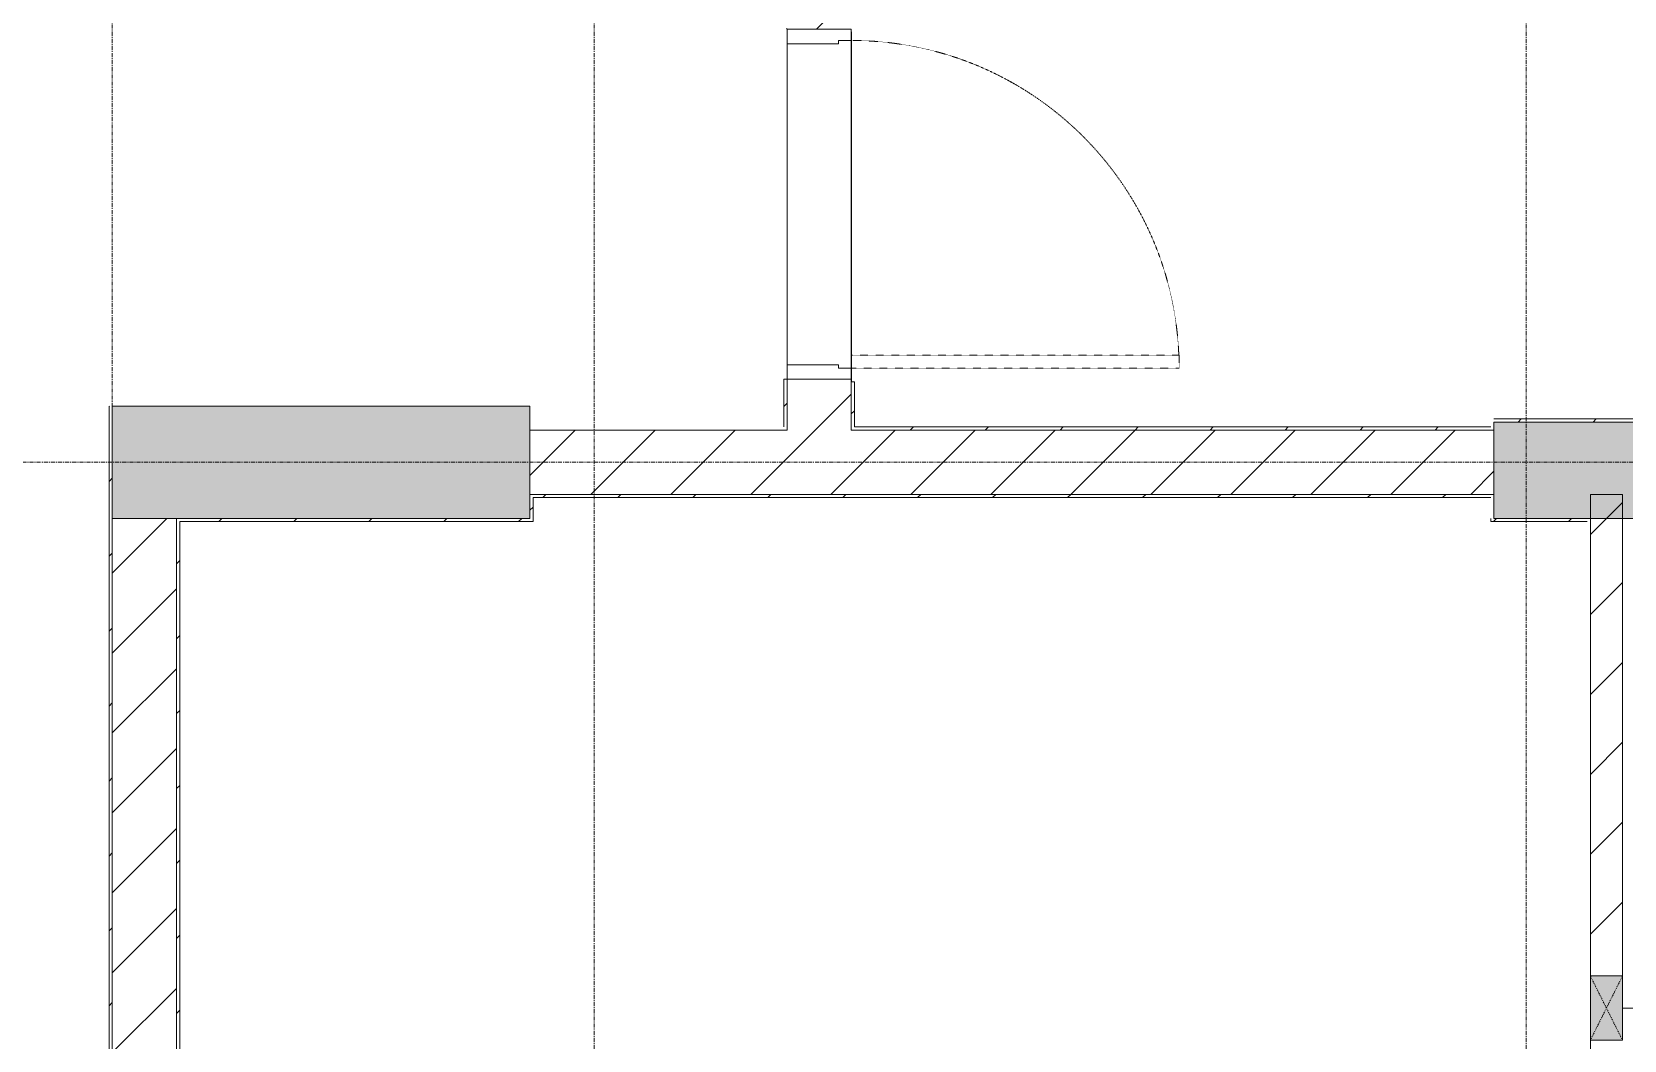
# Model space of a CAD drawing. Header units: millimetres. Extents: x 5359 to 218750, y -16347 to 109893.
# Drawn here: x 44202 to 49158, y 68137 to 71277 of the extents above; entities that cross this region are included whole.
import ezdxf

# ---------------------------------------------------------------- set-up
doc = ezdxf.new("R2010")
doc.units = ezdxf.units.MM
for name, pattern in [('Dash', [6, 3, -3]), ('Grid Line', [22.225, 12.7, -3.175, 3.175, -3.175]), ('NET VAN', [1.06, 0.53, -0.53])]:
    doc.linetypes.add(name, pattern=pattern)
for name, color, linetype, lineweight in [('0-1', 7, 'Continuous', 5), ('A-DETL-GENF-2', 9, 'NET VAN', 9), ('A-DOOR', 31, 'Continuous', 9), ('A-DOOR-FRAM', 31, 'Continuous', 9), ('A-FLOR', 192, 'Continuous', 9), ('A-FLOR-1', 9, 'Continuous', 9), ('A-WALL', 113, 'Continuous', 9), ('A-WALL-1', 53, 'Continuous', 18), ('A-WALL-2', 9, 'Continuous', 9), ('A-WALL-3', 113, 'Continuous', 18), ('A-WALL-PATT-1', 10, 'Continuous', 9), ('A-WALL-PATT-2', 9, 'Continuous', 9), ('A-WALL-PATT-3', 111, 'Continuous', 9), ('I-WALL-1', 53, 'Continuous', 18), ('I-WALL-3', 2, 'Continuous', 18), ('S-COLS-1', 253, 'Continuous', 5), ('S-COLS-2', 53, 'Continuous', 18), ('S-COLS-3', 9, 'Continuous', 9), ('S-COLS-HDLN-1', 9, 'Dash', 9), ('S-GRID-1', 1, 'Grid Line', 9)]:
    doc.layers.add(name, color=color, linetype=linetype, lineweight=lineweight)
pattern_1 = [(45, (0, 0), (-124.4508, 124.4508), [])]
pattern_2 = [(45, (0, 0), (-116.67262, 116.67262), [])]

# ---------------------------------------------------------------- blocks, each defined once
blk = doc.blocks.new('NCV_TKTC_KET CAU_rvt-1-TKCS_MB ĐỊNH VỊ CỔNG-HÀNG RÀO')
at = {"layer": 'S-COLS-1'}
for points in [[(45752.6, 69761.9), (45752.6, 70111.9), (44452.6, 70111.9), (44452.6, 69761.9), (45303.1, 69761.9)], [(48752.6, 69761.9), (49352.6, 69761.9), (49352.6, 70061.9), (48752.6, 70061.9)]]:
    blk.add_hatch(color=256, dxfattribs=at).paths.add_polyline_path(points)
at = {"layer": 'A-FLOR-1'}
blk.add_line((49152.9, 68237), (49152.9, 69761.9), dxfattribs=at)
at = {"layer": 'S-COLS-2'}
for p, q in [((44452.6, 70111.9), (44452.6, 69761.9)), ((45752.6, 70111.9), (44452.6, 70111.9)), ((45752.6, 69761.9), (45752.6, 70111.9)), ((49352.6, 70061.9), (48752.6, 70061.9)), ((48752.6, 70061.9), (48752.6, 69761.9)), ((44452.6, 69761.9), (45752.6, 69761.9)), ((48752.6, 69761.9), (49352.6, 69761.9))]:
    blk.add_line(p, q, dxfattribs=at)
blk = doc.blocks.new('G1_SOF - BO TRU - 100x200-V26-TKCS_MB ĐỊNH VỊ CỔNG-HÀNG RÀO')
at = {"layer": 'S-COLS-3'}
blk.add_hatch(color=256, dxfattribs=at).paths.add_polyline_path([(-50, -100), (50, -100), (50, 100), (-50, 100)])
at = {"layer": 'S-COLS-2'}
for p, q in [((-50, 100), (50, 100)), ((-50, -100), (-50, 100)), ((50, 100), (50, -100)), ((50, -100), (-50, -100))]:
    blk.add_line(p, q, dxfattribs=at)
at = {"layer": 'S-COLS-HDLN-1'}
for p, q in [((50, -100), (-50, 100)), ((-50, -100), (50, 100))]:
    blk.add_line(p, q, dxfattribs=at)
blk = doc.blocks.new('NCV_TKTC_TANG 1_rvt-1-TKCS_MB ĐỊNH VỊ CỔNG-HÀNG RÀO')
at = {"layer": 'A-WALL-PATT-1'}
h = blk.add_hatch(dxfattribs=at)
h.set_pattern_fill('FP_2', color=256, style=0, pattern_type=2)
h.set_pattern_definition(pattern_1)
h.paths.add_polyline_path([(49052.6, 64936.9), (49052.6, 64937.6), (49052.6, 65036.9), (49152.6, 65036.9), (49152.6, 65837.4), (49052.6, 65837.4)])
h.paths.add_polyline_path([(49052.6, 66637.4), (49152.6, 66637.4), (49152.6, 66937), (49052.6, 66937), (49052.6, 66726.9)])
h.paths.add_polyline_path([(49102.6, 67837), (49152.6, 67837), (49152.6, 68136.9), (49052.6, 68136.9), (49052.6, 67837)])
h.paths.add_polyline_path([(49152.6, 68336.9), (49152.6, 69836.9), (49052.6, 69836.9), (49052.6, 68336.9), (49146, 68336.9)])
at = {"layer": 'A-WALL-PATT-2'}
h = blk.add_hatch(dxfattribs=at)
h.set_pattern_fill('FP_3', color=256, style=0, pattern_type=2)
h.set_pattern_definition(pattern_2)
h.paths.add_polyline_path([(46762.6, 70036.9), (46762.6, 70187.4), (46752.6, 70187.4), (46752.6, 70036.9)])
h.paths.add_polyline_path([(46752.6, 71277.4), (46762.6, 71277.4), (46762.6, 73236.9), (46752.6, 73236.9), (46752.6, 71285.3)])
h = blk.add_hatch(dxfattribs=at)
h.set_pattern_fill('FP_3', color=256, style=0, pattern_type=2)
h.set_pattern_definition(pattern_2)
h.paths.add_polyline_path([(49362.6, 70061.9), (49362.6, 70071.9), (48752.6, 70071.9), (48752.6, 70061.9), (49352.6, 70061.9)])
h = blk.add_hatch(dxfattribs=at)
h.set_pattern_fill('FP_3', color=256, style=0, pattern_type=2)
h.set_pattern_definition(pattern_2)
h.paths.add_polyline_path([(47724, 70036.9), (48742.6, 70036.9), (48742.6, 70046.9), (46762.6, 70046.9), (46762.6, 70036.9)])
h = blk.add_hatch(dxfattribs=at)
h.set_pattern_fill('FP_3', color=256, style=0, pattern_type=2)
h.set_pattern_definition(pattern_2)
h.paths.add_polyline_path([(45762.6, 69826.9), (48752.6, 69826.9), (48752.6, 69836.9), (45752.6, 69836.9), (45752.6, 69826.9)])
h = blk.add_hatch(dxfattribs=at)
h.set_pattern_fill('FP_3', color=256, style=0, pattern_type=2)
h.set_pattern_definition(pattern_2)
h.paths.add_polyline_path([(45762.6, 69751.9), (45762.6, 69826.9), (45752.6, 69826.9), (45752.6, 69751.9)])
h = blk.add_hatch(dxfattribs=at)
h.set_pattern_fill('FP_3', color=256, style=0, pattern_type=2)
h.set_pattern_definition(pattern_2)
h.paths.add_polyline_path([(44652.6, 66846.9), (44662.6, 66846.9), (44662.6, 69761.9), (44652.6, 69761.9), (44652.6, 68470.3)])
h = blk.add_hatch(dxfattribs=at)
h.set_pattern_fill('FP_3', color=256, style=0, pattern_type=2)
h.set_pattern_definition(pattern_2)
h.paths.add_polyline_path([(44662.6, 69751.9), (45752.6, 69751.9), (45752.6, 69761.9), (44662.6, 69761.9)])
h = blk.add_hatch(dxfattribs=at)
h.set_pattern_fill('FP_3', color=256, style=0, pattern_type=2)
h.set_pattern_definition(pattern_2)
h.paths.add_polyline_path([(48934.4, 69751.9), (49042.6, 69751.9), (49042.6, 69761.9), (48742.6, 69761.9), (48742.6, 69751.9)])
at = {"layer": 'A-FLOR-1'}
for p, q in [((46752.7, 70187.4), (46752.7, 71277.4)), ((46552.7, 71240.3), (46552.7, 70240.3)), ((46752.6, 71250.3), (46752.6, 70230.3))]:
    blk.add_line(p, q, dxfattribs=at)
at = {"layer": 'A-WALL-1'}
for p, q in [((49152.6, 69836.9), (49052.6, 69836.9)), ((49052.6, 69836.9), (49052.6, 69761.9)), ((49152.6, 69761.9), (49152.6, 69836.9)), ((49202.6, 68236.9), (49152.6, 68236.9))]:
    blk.add_line(p, q, dxfattribs=at)
at = {"layer": 'A-WALL-2'}
for p, q in [((49052.6, 69761.9), (49052.6, 68336.9)), ((49152.6, 68336.9), (49152.6, 69761.9)), ((49052.6, 68136.9), (49052.6, 67837))]:
    blk.add_line(p, q, dxfattribs=at)
at = {"layer": 'I-WALL-1'}
for p, q in [((46762.6, 70187.4), (46752.6, 70187.4)), ((46752.6, 70187.4), (46752.6, 70036.9)), ((46762.6, 70046.9), (46762.6, 70187.4)), ((49362.6, 70071.9), (48752.6, 70071.9)), ((46752.6, 70036.9), (46762.6, 70036.9)), ((48742.6, 70046.9), (46762.6, 70046.9)), ((46762.6, 70036.9), (48742.6, 70036.9)), ((48752.6, 70061.9), (49352.6, 70061.9)), ((48752.6, 69836.9), (45752.6, 69836.9)), ((45752.6, 69836.9), (45752.6, 69826.9)), ((45752.6, 69826.9), (45752.6, 69761.9)), ((45762.6, 69826.9), (48742.6, 69826.9)), ((45762.6, 69751.9), (45762.6, 69826.9)), ((48752.6, 69826.9), (48752.6, 69836.9)), ((44662.6, 69761.9), (44652.6, 69761.9)), ((44652.6, 69761.9), (44652.6, 66846.9)), ((45752.6, 69761.9), (44662.6, 69761.9)), ((44662.6, 66846.9), (44662.6, 69751.9)), ((44662.6, 69751.9), (45752.6, 69751.9)), ((45752.6, 69751.9), (45762.6, 69751.9)), ((48742.6, 69761.9), (48742.6, 69751.9)), ((48742.6, 69751.9), (49042.6, 69751.9)), ((49042.6, 69761.9), (48752.6, 69761.9))]:
    blk.add_line(p, q, dxfattribs=at)
at = {"layer": 'S-COLS-3', "rotation": 180}
blk.add_blockref('G1_SOF - BO TRU - 100x200-V26-TKCS_MB ĐỊNH VỊ CỔNG-HÀNG RÀO', (49102.6, 68236.9), dxfattribs=at)
blk = doc.blocks.new('FD_05 - FD_05-1000x2200mm-835434-TKCS_MB ĐỊNH VỊ CỔNG-HÀNG RÀO')
at = {"layer": 'A-DETL-GENF-2'}
for p, q in [((470, 100), (470, 1120)), ((470, 1120), (510, 1120)), ((510, 1120), (510, 100)), ((510, 100), (470, 100))]:
    blk.add_line(p, q, dxfattribs=at)
blk.add_arc((510, 100), 1020, 92.2475, 180, dxfattribs=at)
at = {"layer": 'A-DOOR-FRAM'}
for p, q in [((-510, 100), (-545, 100)), ((-545, 100), (-545, -100)), ((-510, 60), (-510, 100)), ((545, 100), (510, 100)), ((510, 100), (510, 60)), ((545, -100), (545, 100)), ((-500, 60), (-510, 60)), ((-500, -100), (-500, 60)), ((510, 60), (500, 60)), ((500, 60), (500, -100)), ((-545, -100), (-500, -100)), ((500, -100), (545, -100))]:
    blk.add_line(p, q, dxfattribs=at)

msp = doc.modelspace()

# ---------------------------------------------------------------- hatches: boundary and pattern name
at = {"layer": 'A-WALL-PATT-3'}
h = msp.add_hatch(dxfattribs=at)
h.set_pattern_fill('FP_1', color=256, style=0, pattern_type=2)
h.set_pattern_definition(pattern_1)
h.paths.add_polyline_path([(46712.6, 70036.9), (46752.6, 70036.9), (46752.6, 70195.3), (46552.6, 70195.3), (46552.6, 70036.9)])
h.paths.add_polyline_path([(46712.6, 71285.3), (46752.6, 71285.3), (46752.6, 71511.9), (46552.6, 71511.9), (46552.6, 71285.3)])
h.paths.add_polyline_path([(46552.6, 71711.9), (46752.6, 71711.9), (46752.6, 74516.9), (46552.6, 74516.9), (46552.6, 71926.9)])
h = msp.add_hatch(dxfattribs=at)
h.set_pattern_fill('FP_32', color=256, style=0, pattern_type=2)
h.set_pattern_definition(pattern_2)
h.paths.add_polyline_path([(46542.6, 70036.9), (46552.6, 70036.9), (46552.6, 70195.3), (46542.6, 70193.1), (46542.6, 70046.9)])
h.paths.add_polyline_path([(46542.6, 71285.3), (46552.6, 71285.3), (46552.6, 71926.9), (46542.6, 71926.9), (46542.6, 71287.5)])
h = msp.add_hatch(dxfattribs=at)
h.set_pattern_fill('FP_32', color=256, style=0, pattern_type=2)
h.set_pattern_definition(pattern_2)
h.paths.add_polyline_path([(44452.6, 49151.9), (44452.6, 51761.9), (44442.6, 51761.9), (44442.6, 49151.9)])
h.paths.add_polyline_path([(44442.6, 52751.9), (44452.6, 52751.9), (44452.6, 53861.9), (44442.6, 53861.9), (44442.6, 52757.8)])
h.paths.add_polyline_path([(44442.6, 54951.9), (44452.6, 54951.9), (44452.6, 62061.9), (44442.6, 62061.9), (44442.6, 56635.3)])
h.paths.add_polyline_path([(44452.6, 63151.9), (44452.6, 63151.9), (44452.6, 70111.9), (44442.6, 70111.9), (44442.6, 63151.9)])
h = msp.add_hatch(dxfattribs=at)
h.set_pattern_fill('FP_1', color=256, style=0, pattern_type=2)
h.set_pattern_definition(pattern_1)
h.paths.add_polyline_path([(45752.6, 69836.9), (48752.6, 69836.9), (48752.6, 70036.9), (45752.6, 70036.9)])
h = msp.add_hatch(dxfattribs=at)
h.set_pattern_fill('FP_1', color=256, style=0, pattern_type=2)
h.set_pattern_definition(pattern_1)
h.paths.add_polyline_path([(44452.6, 61961.9), (44652.6, 61961.9), (44652.6, 62061.9), (44452.6, 62061.9)])
h.paths.add_polyline_path([(44612.6, 63151.9), (44652.6, 63151.9), (44652.6, 64835.3), (44452.6, 64835.3), (44452.6, 63151.9)])
h.paths.add_polyline_path([(44452.6, 65035.3), (44652.6, 65035.3), (44652.6, 69761.9), (44452.6, 69761.9), (44452.6, 65511.5)])

# ---------------------------------------------------------------- linework, layer by layer
at = {"layer": 'A-FLOR'}
msp.add_line((45752.6, 70111.9), (45752.6, 70036.9), dxfattribs=at)
at = {"layer": 'A-WALL'}
for p, q in [((46552.6, 70240.3), (46552.6, 71240.3)), ((46752.6, 71250.3), (46752.6, 70230.3)), ((46552.6, 70036.9), (46552.6, 70195.3)), ((46552.6, 70195.3), (46552.6, 70036.9)), ((46552.6, 70036.9), (45752.6, 70036.9)), ((44452.6, 69761.9), (44452.6, 65035.3)), ((44452.6, 65035.3), (44452.6, 69761.9))]:
    msp.add_line(p, q, dxfattribs=at)
at = {"layer": 'A-WALL-3'}
for p, q in [((46752.6, 70036.9), (46752.6, 70195.3)), ((45752.6, 70036.9), (45752.6, 69836.9)), ((48752.6, 70036.9), (46752.6, 70036.9)), ((48752.6, 69836.9), (48752.6, 70036.9)), ((45752.6, 69836.9), (48752.6, 69836.9)), ((44652.6, 69761.9), (44452.6, 69761.9)), ((44652.6, 65035.3), (44652.6, 69761.9))]:
    msp.add_line(p, q, dxfattribs=at)
at = {"layer": 'I-WALL-3'}
for p, q in [((46542.6, 70195.3), (46542.6, 70046.9)), ((46552.6, 70195.3), (46542.6, 70195.3)), ((44442.6, 70111.9), (44442.6, 63151.9)), ((44452.6, 69761.9), (44452.6, 70111.9))]:
    msp.add_line(p, q, dxfattribs=at)
at = {"layer": 'S-GRID-1'}
for p, q in [((44452.6, 13102.5), (44452.6, 80482.7)), ((45952.6, 13102.5), (45952.6, 80482.7)), ((48852.6, 13102.5), (48852.6, 80482.7)), ((131551.8, 69936.9), (24837.1, 69936.9))]:
    msp.add_line(p, q, dxfattribs=at)

# ---------------------------------------------------------------- block references
at = {"layer": '0-1'}
for name in ['NCV_TKTC_KET CAU_rvt-1-TKCS_MB ĐỊNH VỊ CỔNG-HÀNG RÀO', 'NCV_TKTC_TANG 1_rvt-1-TKCS_MB ĐỊNH VỊ CỔNG-HÀNG RÀO']:
    msp.add_blockref(name, (0, 0), dxfattribs=at)
at = {"layer": 'A-DOOR', "rotation": 269.9999999999999}
msp.add_blockref('FD_05 - FD_05-1000x2200mm-835434-TKCS_MB ĐỊNH VỊ CỔNG-HÀNG RÀO', (46652.6, 70740.3), dxfattribs=at)

doc.saveas('drawing.dxf')
